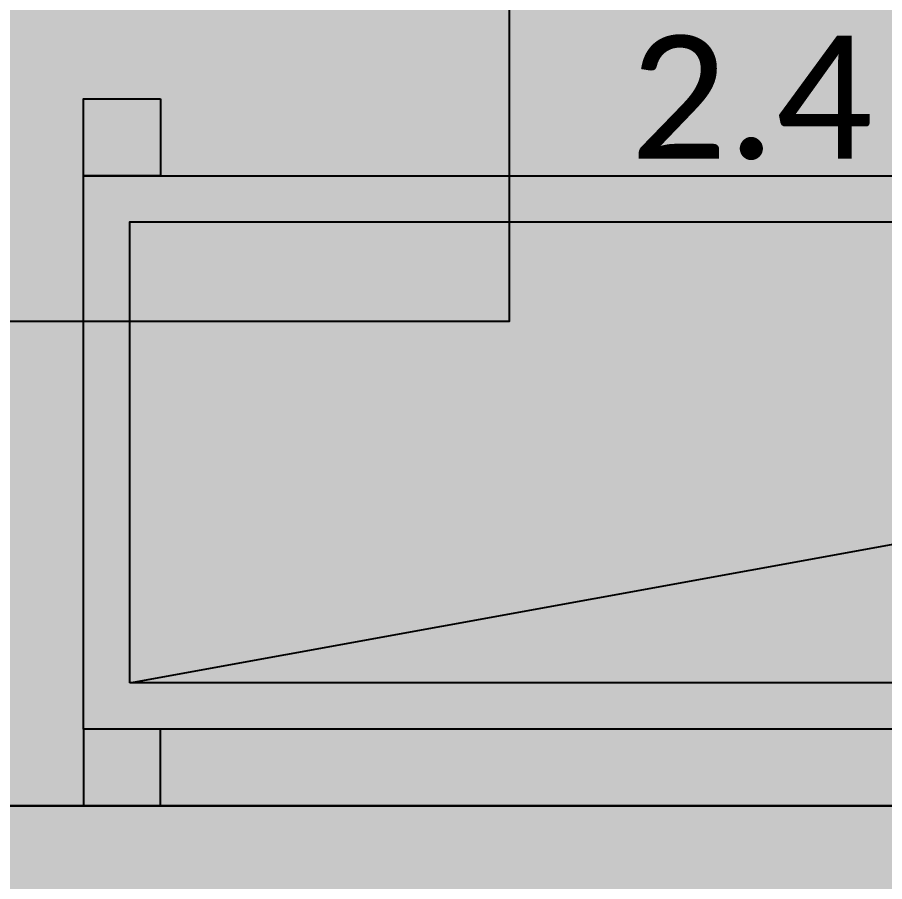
# Model space of a CAD drawing. Header units: millimetres. Extents: x -10496 to -5455, y -188 to 7293.
# Drawn here: x -8009.2 to -7952.8, y 4149.4 to 4205.6 of the extents above; entities that cross this region are included whole.
import ezdxf

# ---------------------------------------------------------------- set-up
doc = ezdxf.new("R2010")
doc.units = ezdxf.units.MM
for name, color, linetype, lineweight in [('.', 142, 'Continuous', 15), ('00 TEFRİŞ', 252, 'Continuous', 13), ('GJC_duvar', 10, 'Continuous', 30), ('GJC_Soğuk oda P', 170, 'Continuous', 30)]:
    doc.layers.add(name, color=color, linetype=linetype, lineweight=lineweight)
for name, color, linetype in [('GJC ALAN', 2, 'Continuous'), ('Kıtc-002 Çizgi', 7, 'Continuous'), ('Kıtc-008 Rakam', 1, 'Continuous'), ('Kıtc-041 İstif Rafı', 7, 'Continuous')]:
    doc.layers.add(name, color=color, linetype=linetype)
doc.styles.get("Standard").update_dxf_attribs({"font": 'calibri.ttf', "height": 15})

# ---------------------------------------------------------------- blocks, each defined once
blk = doc.blocks.new('A$C4aa70943')
at = {"color": 5, "elevation": 96.442}
blk.add_lwpolyline([(384.945, 200.261), (300.445, 200.261), (300.445, 157.727), (384.945, 157.727)], close=True, dxfattribs=at)
blk = doc.blocks.new('A$C0D1506CA')
at = {"layer": 'Kıtc-041 İstif Rafı'}
blk.add_line((3, 8), (168, 38), dxfattribs=at)
for points in [[(5, 46), (5, 41), (0, 41), (0, 46)], [(0, 5), (0, 41), (171, 41), (171, 5)], [(3, 8), (3, 38), (168, 38), (168, 8)], [(5, 0), (5, 5), (0, 5), (0, 0)]]:
    blk.add_lwpolyline(points, close=True, dxfattribs=at)
blk = doc.blocks.new('new ytong')
at = {"layer": '.'}
h = blk.add_hatch(dxfattribs=at)
h.set_pattern_fill('HONEY', color=1)
h.set_pattern_definition([(0, (-22104.902, 323.666), (4.7625, 2.7496306), [3.175, -6.35]), (120, (-22104.902, 323.666), (-4.7625, 2.7496307), [3.175, -6.35]), (60, (-22104.902, 323.666), (1e-08, 5.4992613), [-6.35, 3.175])])
edge = h.paths.add_edge_path()
edge.add_line((-19803.34, 4985.562), (-20280.345, 4985.562))
edge.add_line((-20280.345, 4985.562), (-20280.345, 4925.562))
edge.add_line((-20280.345, 4925.562), (-20338.338, 4925.562))
edge.add_line((-20338.338, 4925.562), (-20338.338, 4415.562))
edge.add_line((-20338.338, 4415.562), (-19423.381, 4415.562))
edge.add_line((-19423.381, 4415.562), (-19423.381, 4985.562))
edge.add_line((-19423.381, 4985.562), (-19583.411, 4985.562))
edge.add_line((-19583.411, 4985.562), (-19583.594, 4925.35))
edge.add_line((-19583.594, 4925.35), (-19673.34, 4925.349))
edge.add_line((-19673.34, 4925.349), (-19673.34, 4985.562))
edge.add_line((-19673.34, 4985.562), (-19803.335, 4985.562))
edge.add_line((-19803.34, 4995.562), (-20293.338, 4995.562))
edge.add_line((-20293.338, 4995.562), (-20293.338, 4935.562))
edge.add_line((-20293.338, 4935.562), (-20348.338, 4935.562))
edge.add_line((-20348.338, 4935.562), (-20348.338, 4405.562))
edge.add_line((-20348.338, 4405.562), (-19413.381, 4405.562))
edge.add_line((-19413.381, 4405.562), (-19413.381, 4995.562))
edge.add_line((-19413.381, 4995.562), (-19593.381, 4995.562))
edge.add_line((-19593.381, 4995.562), (-19593.564, 4935.35))
edge.add_line((-19593.564, 4935.35), (-19663.34, 4935.349))
edge.add_line((-19663.34, 4935.349), (-19663.34, 4995.562))
edge.add_line((-19663.34, 4995.562), (-19803.34, 4995.562))
at = {"layer": '00 TEFRİŞ'}
h = blk.add_hatch(dxfattribs=at)
h.set_pattern_fill('HONEY', color=8)
h.set_pattern_definition([(0, (-22104.902, 323.666), (4.7625, 2.7496306), [3.175, -6.35]), (120, (-22104.902, 323.666), (-4.7625, 2.7496307), [3.175, -6.35]), (60, (-22104.902, 323.666), (1e-08, 5.4992613), [-6.35, 3.175])])
edge = h.paths.add_edge_path()
edge.add_line((-19803.34, 4985.562), (-20283.338, 4985.562))
edge.add_line((-20283.338, 4985.562), (-20283.338, 4925.562))
edge.add_line((-20283.338, 4925.562), (-20338.338, 4925.562))
edge.add_line((-20338.338, 4925.562), (-20338.338, 4415.562))
edge.add_line((-20338.338, 4415.562), (-19423.381, 4415.562))
edge.add_line((-19423.381, 4415.562), (-19423.381, 4985.562))
edge.add_line((-19423.381, 4985.562), (-19583.411, 4985.562))
edge.add_line((-19583.411, 4985.562), (-19583.594, 4925.35))
edge.add_line((-19583.594, 4925.35), (-19673.34, 4925.349))
edge.add_line((-19673.34, 4925.349), (-19673.34, 4985.562))
edge.add_line((-19673.34, 4985.562), (-19803.335, 4985.562))
edge.add_line((-19803.34, 4995.562), (-20290.345, 4995.562))
edge.add_line((-20290.345, 4995.562), (-20290.345, 4935.562))
edge.add_line((-20290.345, 4935.562), (-20348.338, 4935.562))
edge.add_line((-20348.338, 4935.562), (-20348.338, 4405.562))
edge.add_line((-20348.338, 4405.562), (-19413.381, 4405.562))
edge.add_line((-19413.381, 4405.562), (-19413.381, 4995.562))
edge.add_line((-19413.381, 4995.562), (-19593.381, 4995.562))
edge.add_line((-19593.381, 4995.562), (-19593.564, 4935.35))
edge.add_line((-19593.564, 4935.35), (-19663.34, 4935.349))
edge.add_line((-19663.34, 4935.349), (-19663.34, 4995.562))
edge.add_line((-19663.34, 4995.562), (-19803.34, 4995.562))
at = {"color": 1}
blk.add_lwpolyline([(-19803.34, 4985.562), (-20280.345, 4985.562), (-20280.345, 4925.562), (-20338.338, 4925.562), (-20338.338, 4415.562), (-19423.381, 4415.562), (-19423.381, 4985.562), (-19583.411, 4985.562), (-19583.594, 4925.35), (-19673.34, 4925.349), (-19673.34, 4985.562), (-19803.335, 4985.562)], dxfattribs=at)
at = {"layer": '00 TEFRİŞ', "color": 8}
blk.add_lwpolyline([(-19803.34, 4985.562), (-20280.345, 4985.562), (-20280.345, 4925.562), (-20338.338, 4925.562), (-20338.338, 4415.562), (-19423.381, 4415.562), (-19423.381, 4985.562), (-19583.411, 4985.562), (-19583.594, 4925.35), (-19673.34, 4925.349), (-19673.34, 4985.562), (-19803.335, 4985.562)], dxfattribs=at)
blk.add_lwpolyline([(-19423.381, 4415.562), (-19423.381, 4985.562), (-19583.411, 4985.562), (-19583.411, 4925.35), (-19673.34, 4925.349), (-19673.34, 4985.562), (-19803.34, 4985.562), (-19803.34, 4415.562)], close=True, dxfattribs=at)
at = {"layer": 'GJC_Soğuk oda P'}
blk.add_lwpolyline([(-19423.381, 4985.562), (-19583.411, 4985.561), (-19583.411, 4925.35), (-19673.34, 4925.349), (-19673.34, 4985.562), (-19803.335, 4985.562), (-19803.335, 4415.562), (-19423.381, 4415.562)], close=True, dxfattribs=at)

msp = doc.modelspace()

# ---------------------------------------------------------------- block references
msp.add_blockref('A$C4aa70943', (-8362.145, 4028.103))
at = {"layer": 'Kıtc-002 Çizgi'}
msp.add_blockref('A$C0D1506CA', (-8004.905, 4154.298), dxfattribs=at)

# ---------------------------------------------------------------- texts
at = {"layer": 'Kıtc-008 Rakam', "color": 1}
msp.add_text('2.4', height=8, dxfattribs=at).set_placement((-7969.358, 4196.411))

# ---------------------------------------------------------------- next in the draw order: block references
at = {"layer": 'GJC_duvar', "color": 41, "true_color": 0xf4ee51}
msp.add_blockref('new ytong', (11608.455, -261.264), dxfattribs=at)

# ---------------------------------------------------------------- next in the draw order: linework, layer by layer
at = {"layer": 'GJC ALAN', "color": 40, "lineweight": 30, "true_color": 0xf8d731}
msp.add_lwpolyline([(-7814.925, 4154.298), (-8194.88, 4154.298), (-8194.88, 4723.144), (-8064.885, 4724.298), (-8064.884, 4664.085), (-7975.139, 4664.086), (-7974.956, 4724.298), (-7814.925, 4724.298)], close=True, dxfattribs=at)

doc.saveas('drawing.dxf')
